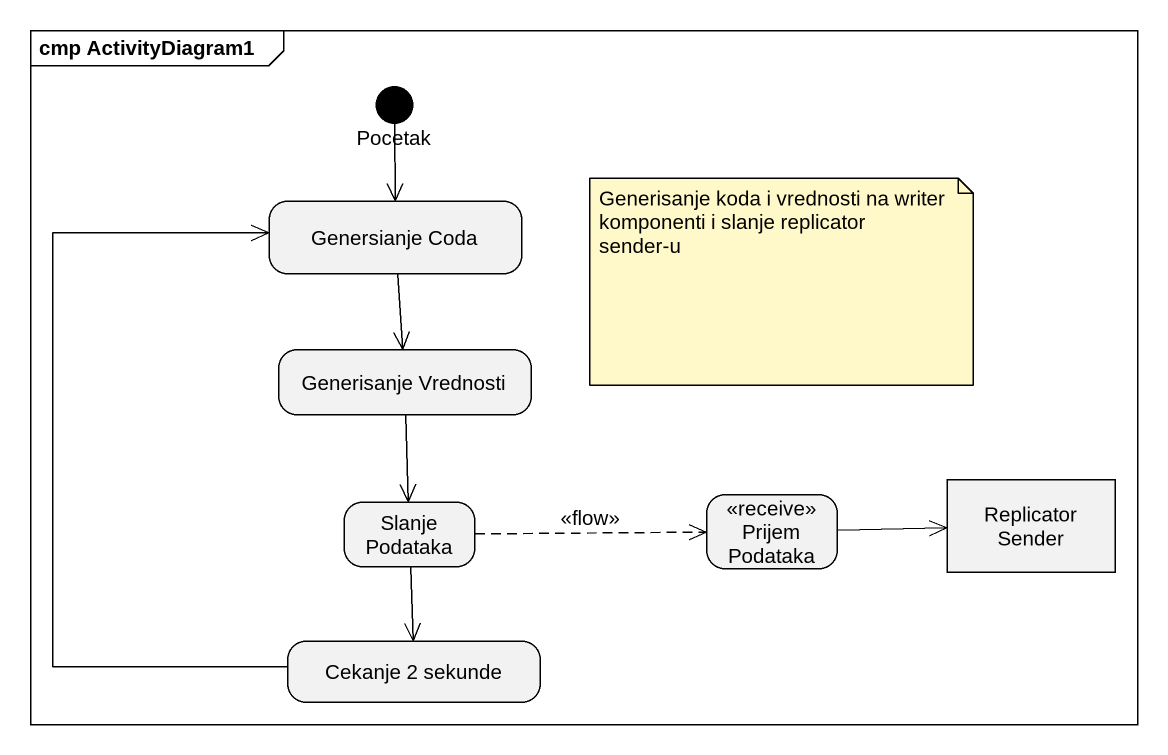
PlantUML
@startuml
mainframe cmp ActivityDiagram1
hide empty description
state Pocetak <<start>>
state "Genersianje Coda" as Genersianje_Coda
state "Generisanje Vrednosti" as Generisanje_Vrednosti
state "Slanje Podataka" as Slanje_Podataka
state "Prijem Podataka" as Prijem_Podataka <<receive>>
state "Replicator Sender" as Replicator_Sender <<object>>
state "Cekanje 2 sekunde" as Cekanje_2_sekunde
Pocetak --> Genersianje_Coda
Genersianje_Coda --> Generisanje_Vrednosti
Generisanje_Vrednosti --> Slanje_Podataka
Slanje_Podataka -right[dashed]-> Prijem_Podataka : <<flow>>
Slanje_Podataka --> Cekanje_2_sekunde
Prijem_Podataka -right-> Replicator_Sender
Cekanje_2_sekunde -up-> Genersianje_Coda
note as N1
  Generisanje koda i vrednosti na writer komponenti i slanje replicator sender-u
end note
@enduml
